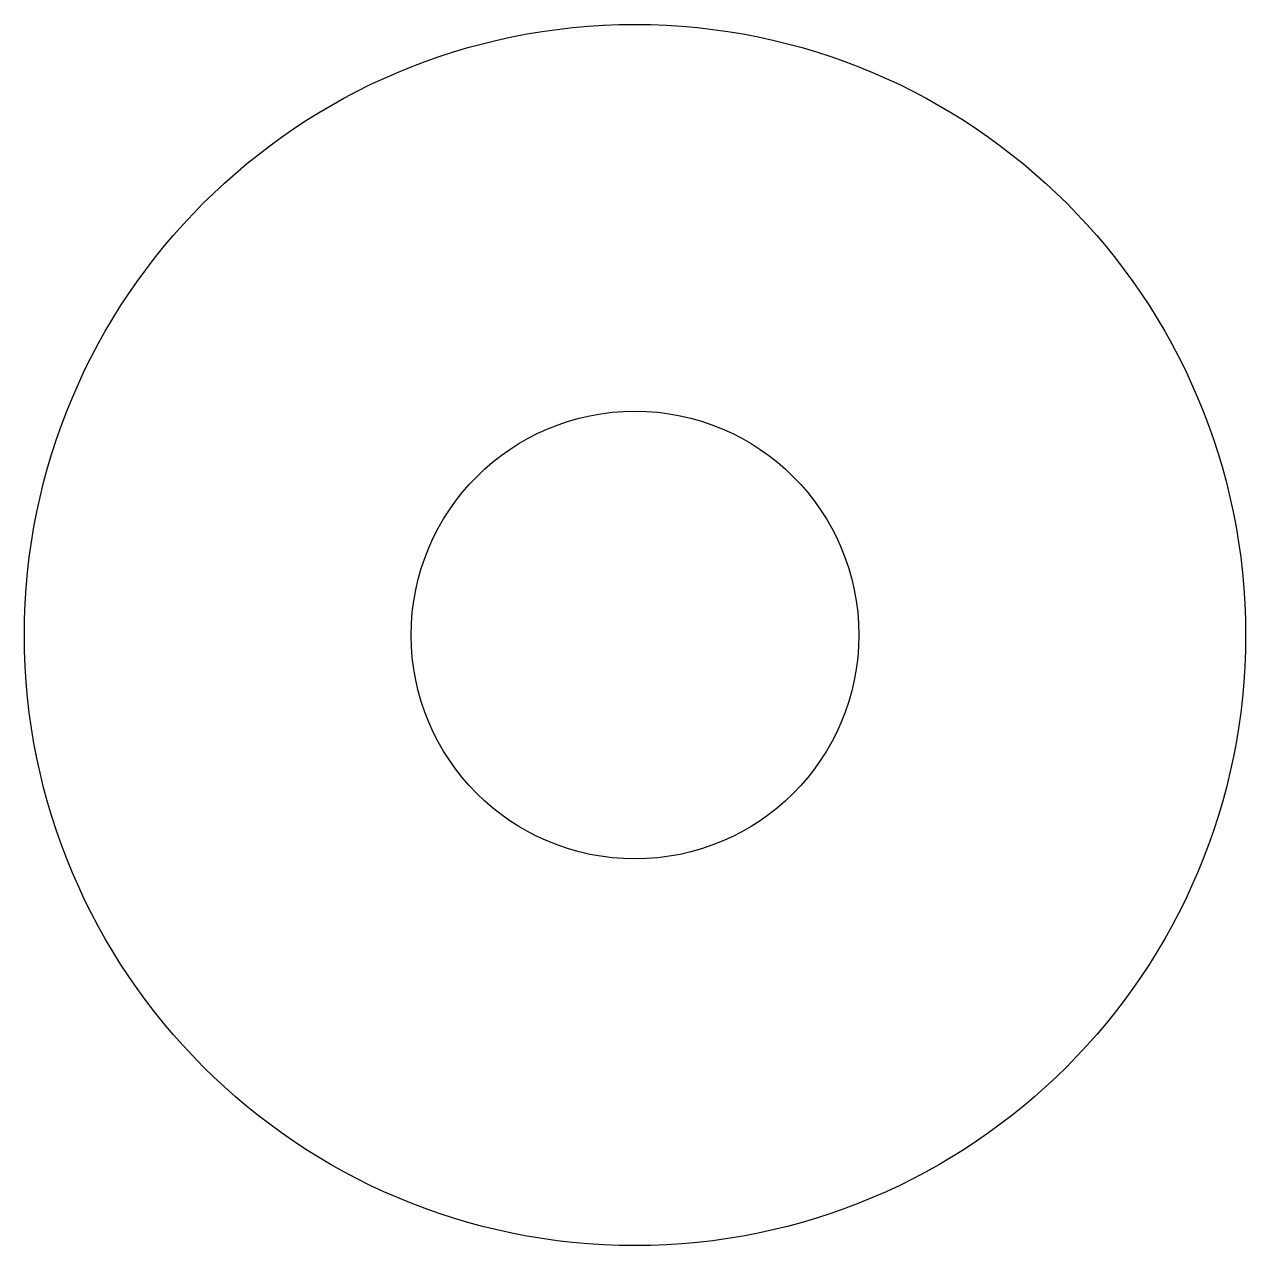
# Model space of a CAD drawing. Extents: x 1520.1 to 1538.1, y 205 to 223.
import ezdxf

# ---------------------------------------------------------------- set-up
doc = ezdxf.new("R2010")
doc.units = 0
doc.header["$LTSCALE"] = 15
doc.layers.get('0').update_dxf_attribs({"linetype": 'CONTINUOUS'})

msp = doc.modelspace()

# ---------------------------------------------------------------- linework, layer by layer
at = {"ltscale": 0.05}
for radius in [9, 3.3]:
    msp.add_circle((1529.124, 214.009), radius, dxfattribs=at)

doc.saveas('drawing.dxf')
